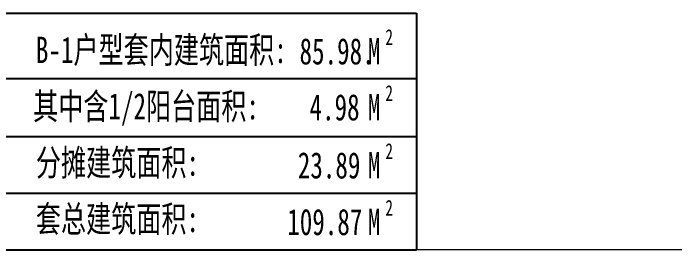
# Model space of a CAD drawing. Extents: x 5432254 to 5695744, y -448727 to -401527.
# Drawn here: x 5652297 to 5674773, y -448727 to -440697 of the extents above; entities that cross this region are included whole.
import ezdxf

# ---------------------------------------------------------------- set-up
doc = ezdxf.new("R2010")
doc.units = 0
doc.layers.get('0').update_dxf_attribs({"linetype": 'CONTINUOUS'})
doc.layers.add('PUB_TEXT', color=7, linetype='CONTINUOUS')
doc.layers.add('看线', color=27, linetype='CONTINUOUS', lineweight=0)
doc.styles.add('黑体', font='SIMHEI.TTF', dxfattribs={"height": 10})

# ---------------------------------------------------------------- blocks, each defined once
blk = doc.blocks.new('A$C411169D1')
at = {"layer": 'PUB_TEXT', "style": '黑体', "width": 0.7}
for s, height, p in [('2', 396, (448, 624)), ('M', 660, (7, 138))]:
    blk.add_text(s, height=height, dxfattribs=at).set_placement(p)

msp = doc.modelspace()

# ---------------------------------------------------------------- linework, layer by layer
for p, q in [((5637339.3, -440696.7), (5665999.1, -440696.7)), ((5637339.3, -442909.5), (5665999.1, -442909.5)), ((5637339.3, -444880.3), (5665999.1, -444880.3)), ((5637339.3, -446803.5), (5665999.1, -446803.5)), ((5637339.3, -448726.7), (5665999.1, -448726.7))]:
    msp.add_line(p, q)
at = {"layer": 'PUB_TEXT'}
msp.add_line((5665999.1, -440696.7), (5665999.1, -448726.7), dxfattribs=at)
at = {"layer": '看线', "color": 3}
msp.add_line((5695743.6, -448726.7), (5432924, -448726.7), dxfattribs=at)

# ---------------------------------------------------------------- block references
at = {"layer": 'PUB_TEXT', "xscale": 1.353037508204579, "yscale": 1.353037507738918, "zscale": 1.353037507671694}
for p in [(5664336.7, -442619.4), (5664336.7, -444519.9), (5664336.7, -446490.7), (5664336.7, -448413.9)]:
    msp.add_blockref('A$C411169D1', p, dxfattribs=at)

# ---------------------------------------------------------------- texts
at = {"layer": 'PUB_TEXT', "style": '黑体', "width": 0.7}
for s, height, p in [('B-1户型套内建筑面积:', 893.138, (5653066.5, -442387.4)), ('85.98.', 893.14, (5662024.6, -442434.4)), ('其中含1/2阳台面积:', 893.138, (5652973.7, -444300.9)), ('4.98', 893.14, (5662364.7, -444335)), ('分摊建筑面积:', 893.14, (5653066.5, -446214.3)), ('23.89', 893.14, (5661966.3, -446305.8)), ('套总建筑面积:', 893.14, (5653066.5, -448127.7)), ('109.87', 893.14, (5661607.8, -448229))]:
    msp.add_text(s, height=height, dxfattribs=at).set_placement(p)

doc.saveas('drawing.dxf')
